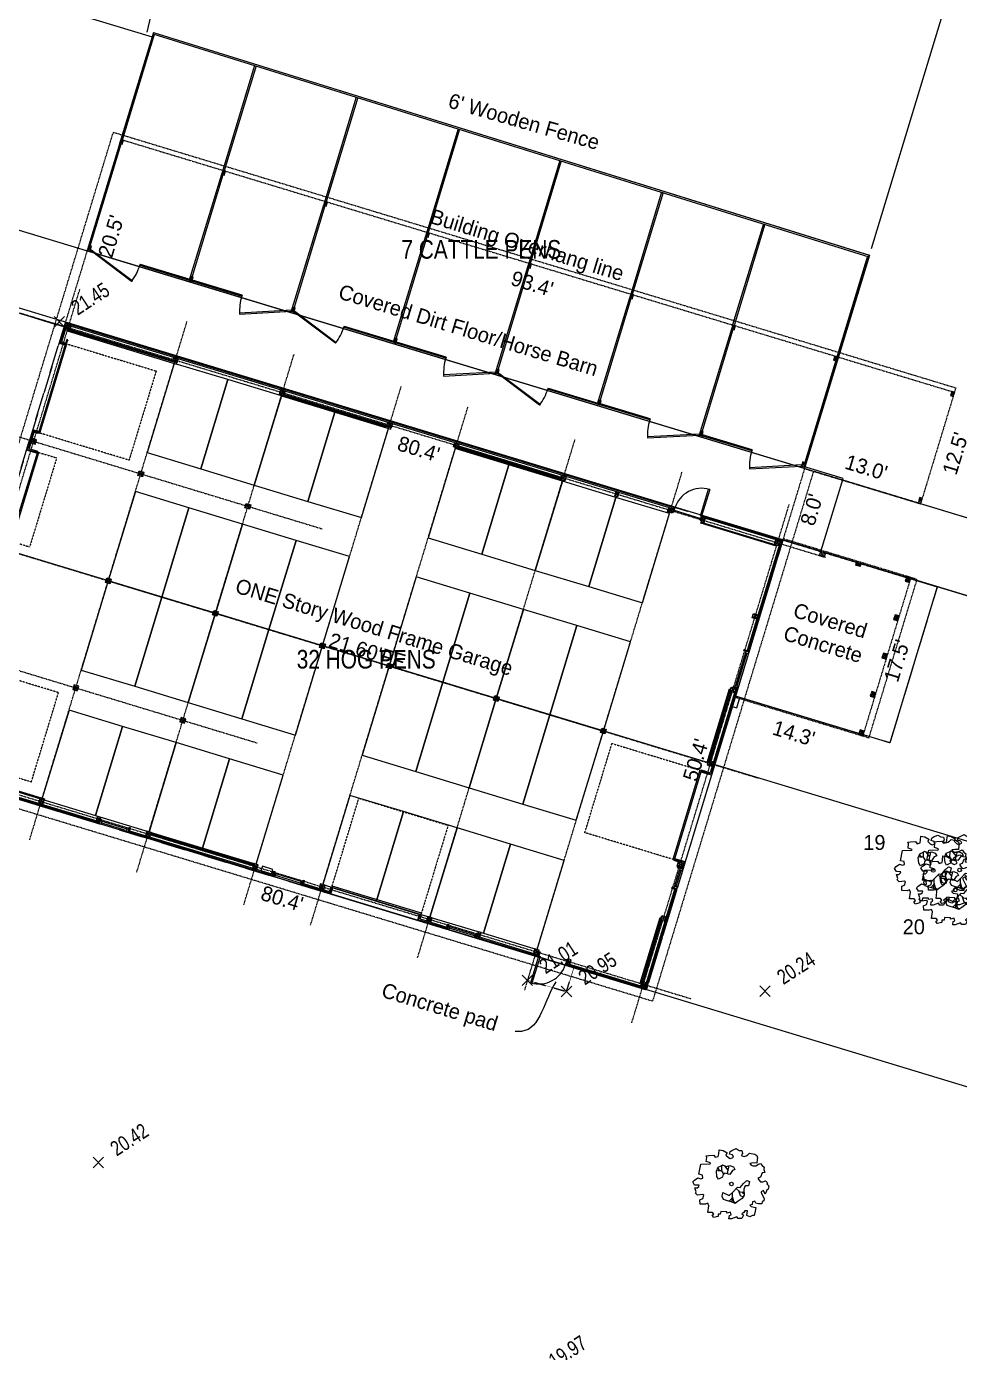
# Model space of a CAD drawing. Header units: inches. Extents: x -625442 to 34963, y -27993 to 66986.
# Drawn here: x -454887 to -453687, y 29336 to 31043 of the extents above; entities that cross this region are included whole.
import ezdxf
from ezdxf.enums import TextEntityAlignment as Align

# ---------------------------------------------------------------- set-up
doc = ezdxf.new("R2010")
doc.units = ezdxf.units.IN
doc.header["$LTSCALE"] = 0.5
doc.header["$MEASUREMENT"] = 0
for name, pattern in [('DASHDOT2', [0.5, 0.25, -0.125, 0, -0.125]), ('DASHED2', [0.375, 0.25, -0.125]), ('HIDDEN2', [0.1875, 0.125, -0.0625])]:
    doc.linetypes.add(name, pattern=pattern)
for name, color, linetype in [('A-ANNO-TEXT', 30, 'Continuous'), ('BUILDING', 253, 'DASHED2'), ('BUILDING OH', 80, 'HIDDEN2'), ('EDGE OF CONCRETE', 253, 'DASHED2'), ('FENCE', 7, 'FEN_LINE'), ('P-ABOVE', 201, 'HIDDEN2'), ('P-BELOW-LIGHT', 143, 'Continuous'), ('P-BELOW-MED', 145, 'Continuous'), ('P-DOOR', 51, 'Continuous'), ('P-RAILING', 60, 'Continuous'), ('P-WALL', 90, 'Continuous'), ('P-WINDOW', 213, 'Continuous'), ('SPOT ELEVATION TEXT', 252, 'Continuous'), ('ST-FRAMING', 14, 'DASHDOT2'), ('TEXT', 7, 'Continuous'), ('Trees-Anno', 43, 'Continuous'), ('TreesMARK', 46, 'Continuous')]:
    doc.layers.add(name, color=color, linetype=linetype)
doc.styles.add('1-8T', font='Arial.ttf', dxfattribs={"width": 0.8, "height": 24})
doc.styles.add('BLDG', font='IC-Romans.shx', dxfattribs={"width": 0.8})
doc.styles.get("Standard").update_dxf_attribs({"font": 'Arial.ttf'})
doc.styles.add('TXT', font='IC-Romans.shx')
doc.linetypes.add('FEN_LINE', pattern='A,0.5,-0.2,[" X ",Standard,S=0.1,R=0,X=-0.1,Y=-0.05],-0.25', length=0.95)
doc.dimstyles.new('20 SCALE', dxfattribs={"dimtxt": 1.6, "dimasz": 2, "dimexe": 0.18, "dimexo": 0.0625, "dimgap": 0.04, "dimtad": 0, "dimdec": 1, "dimzin": 0, "dimdsep": 46, "dimtxsty": 'BLDG', "dimcen": 0.09, "dimaunit": 1, "dimadec": 4, "dimazin": 0, "dimtfac": 1, "dimtdec": 1, "dimtofl": 0, "dimtmove": 2, "dimatfit": 3, "dimfxl": 1, "dimtolj": 1, "dimtzin": 0, "dimarcsym": 0})

# ---------------------------------------------------------------- blocks, each defined once
blk = doc.blocks.new('SPT10')
at = {"color": 0, "linetype": 'Continuous'}
for p, q in [((-0.354, -0.354), (0.354, 0.354)), ((0.354, -0.354), (-0.354, 0.354))]:
    blk.add_line(p, q, dxfattribs=at)
blk = doc.blocks.new('TREE11')
at = {"linetype": 'Continuous'}
for p, q in [((-0.134, 0.178), (-0.184, 0.176)), ((-0.156, 0.177), (-0.179, 0.211)), ((-0.132, 0.24), (-0.134, 0.178)), ((-0.134, 0.178), (-0.103, 0.129)), ((-0.094, 0.242), (-0.047, 0.184)), ((-0.034, 0.247), (-0.058, 0.14)), ((0.008, -0.119), (0.006, -0.244)), ((0.008, -0.167), (0.027, -0.23)), ((0.065, -0.059), (0.113, -0.104)), ((0.096, -0.089), (0.115, -0.156)), ((0.113, -0.104), (0.17, -0.108)), ((0.115, -0.156), (0.157, -0.173)), ((0.141, -0.107), (0.163, -0.133)), ((0.006, -0.194), (-0.03, -0.231)), ((0.027, -0.23), (0.058, -0.256))]:
    blk.add_line(p, q, dxfattribs=at)
for points in [[(-0.04, 0.357), (-0.015, 0.344), (0.008, 0.351), (0.028, 0.361), (0.015, 0.389), (-0.027, 0.402), (-0.019, 0.434), (0.006, 0.451), (0.063, 0.474), (0.102, 0.449), (0.138, 0.447), (0.147, 0.41), (0.136, 0.393), (0.141, 0.378), (0.17, 0.37), (0.196, 0.378), (0.22, 0.391), (0.243, 0.415), (0.313, 0.402), (0.339, 0.381), (0.35, 0.351), (0.344, 0.329), (0.34, 0.28), (0.289, 0.282), (0.248, 0.275), (0.265, 0.252), (0.293, 0.244), (0.328, 0.244), (0.361, 0.265), (0.39, 0.275), (0.412, 0.246), (0.437, 0.224), (0.433, 0.195), (0.446, 0.154), (0.413, 0.148), (0.388, 0.092), (0.354, 0.079), (0.368, 0.058), (0.388, 0.027), (0.422, 0.031), (0.457, 0.043), (0.483, 0.016), (0.474, 0.001), (0.503, -0.026), (0.494, -0.071), (0.476, -0.084), (0.45, -0.136), (0.429, -0.087), (0.398, -0.104), (0.399, -0.119), (0.44, -0.196), (0.432, -0.226), (0.411, -0.238), (0.409, -0.268), (0.363, -0.268), (0.329, -0.255), (0.315, -0.23), (0.28, -0.238), (0.276, -0.273), (0.246, -0.282), (0.266, -0.303), (0.327, -0.315), (0.32, -0.365), (0.306, -0.423), (0.28, -0.423), (0.248, -0.44), (0.207, -0.421), (0.216, -0.36), (0.179, -0.362), (0.166, -0.381), (0.14, -0.4), (0.162, -0.419), (0.138, -0.464), (0.091, -0.464), (0.072, -0.441), (0.001, -0.467), (-0.033, -0.467), (-0.028, -0.422), (-0.003, -0.413), (-0.014, -0.379), (-0.063, -0.389), (-0.062, -0.374), (-0.141, -0.37), (-0.149, -0.404), (-0.177, -0.406), (-0.18, -0.435), (-0.24, -0.45), (-0.26, -0.42), (-0.236, -0.405), (-0.254, -0.38), (-0.315, -0.38), (-0.303, -0.291), (-0.316, -0.259), (-0.349, -0.272), (-0.418, -0.27), (-0.422, -0.212), (-0.383, -0.196), (-0.372, -0.151), (-0.384, -0.142), (-0.455, -0.151), (-0.484, -0.125), (-0.473, -0.106), (-0.49, -0.053), (-0.458, -0.053), (-0.439, -0.033), (-0.432, -0.017), (-0.493, -0.016), (-0.518, 0.028), (-0.497, 0.053), (-0.45, 0.082), (-0.409, 0.069), (-0.382, 0.08), (-0.388, 0.119), (-0.437, 0.131), (-0.412, 0.266), (-0.287, 0.27), (-0.282, 0.283), (-0.337, 0.3), (-0.331, 0.357), (-0.341, 0.379), (-0.305, 0.383), (-0.238, 0.387), (-0.216, 0.358), (-0.176, 0.368), (-0.17, 0.404), (-0.164, 0.459), (-0.113, 0.45), (-0.059, 0.418), (-0.073, 0.387)], [(-0.118, 0.258), (-0.067, 0.236), (-0.022, 0.249), (0.027, 0.23), (0.047, 0.196), (0.015, 0.181), (-0.022, 0.128), (-0.087, 0.145), (-0.114, 0.117), (-0.121, 0.09), (-0.174, 0.064), (-0.194, 0.1), (-0.201, 0.17), (-0.18, 0.224), (-0.136, 0.243)], [(0.014, -0.114), (0.079, -0.044), (0.118, -0.048), (0.163, 0.008), (0.206, 0.048), (0.241, 0.034), (0.227, -0.023), (0.185, -0.025), (0.166, -0.07), (0.171, -0.149), (0.145, -0.196), (0.088, -0.232), (0.048, -0.263), (-0.004, -0.237), (-0.053, -0.224), (-0.108, -0.207), (-0.126, -0.167), (-0.115, -0.115), (-0.029, -0.154)]]:
    blk.add_lwpolyline(points, close=True, dxfattribs=at)
blk.add_circle((0, 0), 0.0248, dxfattribs=at)

msp = doc.modelspace()

# ---------------------------------------------------------------- linework, layer by layer
at = {"layer": 'BUILDING'}
for points in [[(-454837.39625, 30662.36585), (-455013.0978, 30083.52463)], [(-454837.39625, 30662.36585), (-453914.18984, 30382.13564)], [(-453914.18984, 30382.13564), (-454089.8914, 29803.29441)], [(-453971.40157, 30193.65405), (-454043.49715, 29956.13828)], [(-455013.0978, 30083.52463), (-454089.8914, 29803.29441)], [(-454533.31371, 29937.89089), (-454345.95488, 29881.01996)], [(-454049.88714, 29935.08672), (-454089.8914, 29803.29441)], [(-454309.5931, 29869.9827), (-454089.8914, 29803.29441)]]:
    msp.add_lwpolyline(points, dxfattribs=at)
at = {"layer": 'BUILDING OH'}
for points in [[(-454765.94451, 30897.76052), (-454837.39625, 30662.36585)], [(-454765.94451, 30897.76052), (-453693.46344, 30572.21945)], [(-453693.46344, 30572.21945), (-453737.03157, 30428.68612)], [(-453886.30624, 30473.99697), (-453914.18984, 30382.13564)], [(-453886.30624, 30473.99697), (-453737.03157, 30428.68612)], [(-453914.18984, 30382.13564), (-453749.98771, 30332.2937)], [(-453749.98771, 30332.2937), (-453810.98309, 30131.34703)], [(-453975.18523, 30181.18897), (-453810.98309, 30131.34703)]]:
    msp.add_lwpolyline(points, dxfattribs=at)
at = {"layer": 'DEFPOINTS'}
for p, q in [((-448337.03464, 28789.57021), (-463290.05203, 33328.41142)), ((-448364.91824, 28697.70888), (-463317.93563, 33236.55009)), ((-448450.78833, 28407.69444), (-463403.80572, 32946.53565)), ((-448536.65843, 28117.67999), (-463489.67582, 32656.5212))]:
    msp.add_line(p, q, dxfattribs=at)
at = {"layer": 'EDGE OF CONCRETE'}
for points in [[(-455123.91722, 30121.99556), (-455011.75461, 30087.94971), (-454839.22803, 30656.33112), (-454951.94648, 30690.5457), (-455123.91722, 30121.99556)], [(-453715.53971, 30321.83735), (-453749.98771, 30332.2937)], [(-453715.53971, 30321.83735), (-453776.53509, 30120.89068)], [(-453776.53509, 30120.89068), (-453810.98309, 30131.34703)], [(-454233.01218, 29846.73732), (-454242.98033, 29815.24461), (-454192.61137, 29800.83069), (-454183.17866, 29831.61084)]]:
    msp.add_lwpolyline(points, dxfattribs=at)
at = {"layer": 'FENCE'}
for points in [[(-453800.33179, 30757.23609), (-453425.06496, 31993.53654), (-454531.99404, 32329.53396)], [(-454724.11911, 31035.55252), (-454765.94451, 30897.76052)], [(-453886.30624, 30473.99697), (-453802.941, 30748.64018)]]:
    msp.add_lwpolyline(points, dxfattribs=at)
at = {"layer": 'P-ABOVE'}
for p, q in [((-455021.2456, 30037.74619), (-454818.72267, 30704.9493)), ((-454895.35297, 30674.21025), (-453859.42811, 30359.76546)), ((-454883.4536, 29995.92079), (-454680.93067, 30663.12389)), ((-454745.6616, 29954.09538), (-454543.13867, 30621.29848)), ((-454607.8696, 29912.26998), (-454405.34667, 30579.47308)), ((-454521.94098, 29886.18719), (-454319.41804, 30553.39029)), ((-454939.78666, 30527.82539), (-454506.90681, 30396.42898)), ((-454384.14898, 29844.36178), (-454181.62604, 30511.56489)), ((-454246.35698, 29802.53638), (-454043.83404, 30469.73948)), ((-454108.56498, 29760.71097), (-453906.04204, 30427.91408)), ((-454981.60625, 30390.05253), (-453945.68139, 30075.60774)), ((-455023.42585, 30252.27967), (-454590.54601, 30120.88325)), ((-455067.85953, 30105.89481), (-454031.93467, 29791.45001))]:
    msp.add_line(p, q, dxfattribs=at)
msp.add_lwpolyline([(-454775.68446, 30906.98731), (-453691.72072, 30577.96078), (-453737.03157, 30428.68612), (-453874.82357, 30470.51152), (-454081.89418, 29788.3263), (-455028.06592, 30075.52741)], close=True, dxfattribs=at)
msp.add_lwpolyline([(-453975.62091, 30179.75364), (-453803.38091, 30127.47188), (-453741.51416, 30331.28922), (-453913.75416, 30383.57097)], dxfattribs=at)
at = {"layer": 'P-BELOW-LIGHT'}
for p, q in [((-454909.5845, 31085.5784), (-454725.86183, 31029.81119)), ((-454724.11911, 31035.55252), (-453802.941, 30748.64018)), ((-454767.54201, 30892.49763), (-454762.5954, 30896.74393)), ((-454765.94451, 30897.76052), (-454764.1929, 30891.48104)), ((-454636.31154, 30852.66391), (-454631.36493, 30856.91021)), ((-454634.71404, 30857.9268), (-454632.96242, 30851.64732)), ((-454505.08106, 30812.83019), (-454500.13445, 30817.07649)), ((-454503.48356, 30818.09308), (-454501.73195, 30811.8136)), ((-454373.85058, 30772.99648), (-454368.90397, 30777.24277)), ((-454372.25308, 30778.25936), (-454370.50147, 30771.97989)), ((-454808.93174, 30756.14097), (-454803.98513, 30760.38726)), ((-454807.33424, 30761.40385), (-454805.58262, 30755.12438)), ((-453886.30624, 30473.99697), (-454809.51264, 30754.22719)), ((-454242.6201, 30733.16276), (-454237.67349, 30737.40905)), ((-454241.02261, 30738.42564), (-454239.27099, 30732.14617)), ((-454677.70126, 30716.30725), (-454672.75465, 30720.55355)), ((-454676.10376, 30721.57014), (-454674.35215, 30715.29066)), ((-454111.38963, 30693.32904), (-454106.44302, 30697.57534)), ((-454109.79213, 30698.59193), (-454108.04052, 30692.31245)), ((-454546.47078, 30676.47353), (-454541.52417, 30680.71983)), ((-454544.87328, 30681.73642), (-454543.12167, 30675.45694)), ((-453980.15915, 30653.49532), (-453975.21254, 30657.74162)), ((-453978.56165, 30658.75821), (-453976.81004, 30652.47873)), ((-454415.24031, 30636.63981), (-454410.2937, 30640.88611)), ((-454413.64281, 30641.9027), (-454411.89119, 30635.62322)), ((-453848.92867, 30613.6616), (-453843.98206, 30617.9079)), ((-453847.33118, 30618.92449), (-453845.57956, 30612.64501)), ((-454284.00983, 30596.80609), (-454279.06322, 30601.05239)), ((-454282.41233, 30602.06898), (-454280.66072, 30595.7895)), ((-453698.41005, 30567.97315), (-453693.46344, 30572.21945)), ((-453696.81255, 30573.23604), (-453695.06094, 30566.95656)), ((-454152.77935, 30556.97237), (-454147.83274, 30561.21867)), ((-454151.18185, 30562.23526), (-454149.43024, 30555.95578)), ((-454021.54887, 30517.13865), (-454016.60227, 30521.38495)), ((-454019.95138, 30522.40154), (-454018.19976, 30516.12206)), ((-453890.3184, 30477.30493), (-453885.37179, 30481.55123)), ((-453888.7209, 30482.56782), (-453886.96929, 30476.28834)), ((-453739.79977, 30431.61648), (-453734.85317, 30435.86278)), ((-453738.20228, 30436.87937), (-453736.45066, 30430.59989)), ((-454054.00486, 30420.3949), (-454019.55686, 30409.93855)), ((-453749.98771, 30332.2937), (-453756.26719, 30330.54208)), ((-453755.2506, 30333.8912), (-453751.0043, 30328.94459)), ((-453749.55203, 30333.72903), (-453755.2506, 30333.8912)), ((-453754.81492, 30335.32653), (-453749.98771, 30332.2937)), ((-453751.0043, 30328.94459), (-453756.70287, 30329.10675)), ((-453756.26719, 30330.54208), (-453751.43998, 30327.50925)), ((-453764.98241, 30282.89431), (-453771.26189, 30281.1427)), ((-453771.26189, 30281.1427), (-453766.43468, 30278.10986)), ((-453770.2453, 30284.49181), (-453765.999, 30279.5452)), ((-453764.54673, 30284.32964), (-453770.2453, 30284.49181)), ((-453769.80961, 30285.92714), (-453764.98241, 30282.89431)), ((-453765.999, 30279.5452), (-453771.69757, 30279.70736)), ((-453780.99369, 30230.14581), (-453786.69226, 30230.30797)), ((-453779.9771, 30233.49492), (-453786.25658, 30231.74331)), ((-453786.25658, 30231.74331), (-453781.42938, 30228.71047)), ((-453785.23999, 30235.09242), (-453780.99369, 30230.14581)), ((-453779.54142, 30234.93025), (-453785.23999, 30235.09242)), ((-453784.80431, 30236.52775), (-453779.9771, 30233.49492)), ((-453795.98839, 30180.74642), (-453801.68696, 30180.90858)), ((-453794.9718, 30184.09553), (-453801.25128, 30182.34392)), ((-453801.25128, 30182.34392), (-453796.42407, 30179.31109)), ((-453800.23469, 30185.69303), (-453795.98839, 30180.74642)), ((-453794.53612, 30185.53086), (-453800.23469, 30185.69303)), ((-453799.79901, 30187.12836), (-453794.9718, 30184.09553)), ((-453810.98309, 30131.34703), (-453816.68166, 30131.50919)), ((-453809.9665, 30134.69614), (-453816.24598, 30132.94453)), ((-453816.24598, 30132.94453), (-453811.41877, 30129.9117)), ((-453815.22939, 30136.29364), (-453810.98309, 30131.34703)), ((-453809.53082, 30136.13147), (-453815.22939, 30136.29364)), ((-453814.79371, 30137.72897), (-453809.9665, 30134.69614))]:
    msp.add_line(p, q, dxfattribs=at)
for points in [[(-452484.94438, 30106.93825), (-452515.6889, 30208.26009), (-452763.31137, 30133.12294), (-454809.51264, 30754.22719)], [(-454839.22803, 30656.33112), (-454951.94648, 30690.5457), (-455124.47307, 30122.16428), (-455011.75461, 30087.94971)], [(-453914.18984, 30382.13564), (-453715.53971, 30321.83735), (-453776.53509, 30120.89068), (-453975.18523, 30181.18897)], [(-452898.28963, 29983.08266), (-452928.59861, 30082.96912), (-453749.98771, 30332.2937)]]:
    msp.add_lwpolyline(points, dxfattribs=at)
for points in [[(-454697.2459, 30609.37406), (-454732.1004, 30494.54739), (-454663.2044, 30473.63469), (-454628.3499, 30588.46136)], [(-454628.3499, 30588.46136), (-454663.2044, 30473.63469), (-454594.3084, 30452.72199), (-454559.4539, 30567.54866)], [(-454559.4539, 30567.54866), (-454594.3084, 30452.72199), (-454525.4124, 30431.80929), (-454490.5579, 30546.63595)], [(-454490.5579, 30546.63595), (-454525.4124, 30431.80929), (-454456.5164, 30410.89658), (-454421.6619, 30525.72325)], [(-454335.73328, 30499.64046), (-454370.58778, 30384.8138), (-454301.69178, 30363.90109), (-454266.83728, 30478.72776)], [(-454266.83728, 30478.72776), (-454301.69178, 30363.90109), (-454232.79578, 30342.98839), (-454197.94128, 30457.81506)], [(-454197.94128, 30457.81506), (-454232.79578, 30342.98839), (-454163.89978, 30322.07569), (-454129.04527, 30436.90236)], [(-454747.33763, 30444.34901), (-454782.19214, 30329.52234), (-454713.29614, 30308.60964), (-454678.44163, 30423.4363)], [(-454129.04527, 30436.90236), (-454163.89978, 30322.07569), (-454095.00378, 30301.16299), (-454060.14927, 30415.98965)], [(-454678.44163, 30423.4363), (-454713.29614, 30308.60964), (-454644.40013, 30287.69693), (-454609.54563, 30402.5236)], [(-454609.54563, 30402.5236), (-454644.40013, 30287.69693), (-454575.50413, 30266.78423), (-454540.64963, 30381.6109)], [(-454540.64963, 30381.6109), (-454575.50413, 30266.78423), (-454506.60813, 30245.87153), (-454471.75363, 30360.69819)], [(-454385.82501, 30334.61541), (-454420.67951, 30219.78874), (-454351.78351, 30198.87604), (-454316.92901, 30313.7027)], [(-454782.19214, 30329.52234), (-454817.04664, 30214.69567), (-454748.15064, 30193.78297), (-454713.29614, 30308.60964)], [(-454713.29614, 30308.60964), (-454748.15064, 30193.78297), (-454679.25464, 30172.87027), (-454644.40013, 30287.69693)], [(-454316.92901, 30313.7027), (-454351.78351, 30198.87604), (-454282.88751, 30177.96333), (-454248.03301, 30292.79)], [(-454644.40013, 30287.69693), (-454679.25464, 30172.87027), (-454610.35864, 30151.95756), (-454575.50413, 30266.78423)], [(-454248.03301, 30292.79), (-454282.88751, 30177.96333), (-454213.99151, 30157.05063), (-454179.13701, 30271.8773)], [(-454575.50413, 30266.78423), (-454610.35864, 30151.95756), (-454541.46264, 30131.04486), (-454506.60813, 30245.87153)], [(-454179.13701, 30271.8773), (-454213.99151, 30157.05063), (-454145.09551, 30136.13793), (-454110.24101, 30250.9646)], [(-454420.67951, 30219.78874), (-454455.53402, 30104.96207), (-454386.63802, 30084.04937), (-454351.78351, 30198.87604)], [(-454351.78351, 30198.87604), (-454386.63802, 30084.04937), (-454317.74201, 30063.13667), (-454282.88751, 30177.96333)], [(-454282.88751, 30177.96333), (-454317.74201, 30063.13667), (-454248.84601, 30042.22396), (-454213.99151, 30157.05063)], [(-454832.71955, 30163.06195), (-454867.57405, 30048.23528), (-454798.67805, 30027.32258), (-454763.82355, 30142.14925)], [(-454213.99151, 30157.05063), (-454248.84601, 30042.22396), (-454179.95001, 30021.31126), (-454145.09551, 30136.13793)], [(-454763.82355, 30142.14925), (-454798.67805, 30027.32258), (-454729.78205, 30006.40988), (-454694.92755, 30121.23654)], [(-454694.92755, 30121.23654), (-454729.78205, 30006.40988), (-454660.88605, 29985.49717), (-454626.03155, 30100.32384)], [(-454626.03155, 30100.32384), (-454660.88605, 29985.49717), (-454591.99005, 29964.58447), (-454557.13555, 30079.41114)], [(-454471.20692, 30053.32835), (-454506.06143, 29938.50168), (-454437.16543, 29917.58898), (-454402.31092, 30032.41565)], [(-454402.31092, 30032.41565), (-454437.16543, 29917.58898), (-454368.26943, 29896.67628), (-454333.41492, 30011.50295)], [(-454333.41492, 30011.50295), (-454368.26943, 29896.67628), (-454299.37343, 29875.76358), (-454264.51892, 29990.59024)], [(-454264.51892, 29990.59024), (-454299.37343, 29875.76358), (-454230.47743, 29854.85087), (-454195.62292, 29969.67754)]]:
    msp.add_lwpolyline(points, close=True, dxfattribs=at)
at = {"layer": 'P-BELOW-MED'}
for p, q in [((-454836.72981, 30661.11851), (-454054.66452, 30423.73029)), ((-454835.73016, 30659.2475), (-454055.1002, 30422.29496)), ((-454834.29352, 30639.88028), (-454837.32635, 30635.05307)), ((-454835.72885, 30640.31596), (-454835.89101, 30634.61739)), ((-454837.87385, 30633.24933), (-454837.14772, 30635.64155)), ((-454871.77857, 30521.55169), (-454872.50471, 30519.15947)), ((-454873.8795, 30493.97297), (-454873.15337, 30496.36519)), ((-454125.14447, 30443.5562), (-454130.33199, 30438.86051)), ((-454128.58927, 30444.60184), (-454126.88719, 30437.81487)), ((-454053.20611, 30423.02634), (-454056.33463, 30418.22818)), ((-454055.1002, 30422.29496), (-454054.37407, 30424.68718)), ((-454054.73713, 30423.49107), (-454054.80361, 30417.76345)), ((-454017.22709, 30412.10526), (-454020.35561, 30407.3071)), ((-454014.14536, 30409.86352), (-454019.33288, 30405.16782)), ((-454018.75811, 30412.56999), (-454018.82459, 30406.84237)), ((-454017.59016, 30410.90915), (-454016.86402, 30413.30137)), ((-453917.3082, 30380.46955), (-454017.59016, 30410.90915)), ((-454017.59016, 30410.90915), (-454015.88808, 30404.12218)), ((-453915.43719, 30381.4692), (-454017.15448, 30412.34449)), ((-453962.44915, 30236.91897), (-453975.22913, 30194.81586)), ((-453958.62159, 30235.75716), (-453971.40157, 30193.65405)), ((-453958.56189, 30239.39672), (-453964.26046, 30239.55889)), ((-453958.99757, 30237.96139), (-453963.82478, 30240.99422)), ((-453972.93937, 30192.03072), (-453978.63794, 30192.19289)), ((-453973.37505, 30190.59539), (-453978.20226, 30193.62822)), ((-455011.85046, 30084.19106), (-454793.10565, 30017.79323)), ((-455009.97944, 30085.19072), (-454792.66997, 30019.22856)), ((-454019.50342, 30083.38494), (-454018.77729, 30085.77716)), ((-454018.77729, 30085.77716), (-454019.50342, 30083.38494)), ((-454018.77729, 30085.77716), (-454019.50342, 30083.38494)), ((-454797.5501, 30020.70988), (-454792.36257, 30025.40558)), ((-454794.1053, 30019.66424), (-454795.80737, 30026.45121)), ((-454794.54098, 30018.22891), (-454791.50815, 30023.05612)), ((-454793.10565, 30017.79323), (-454792.94348, 30023.4918)), ((-454790.32051, 30020.08299), (-454757.78629, 30010.20754)), ((-454756.74387, 30006.75597), (-454753.71104, 30011.58318)), ((-454755.30854, 30006.32029), (-454755.14637, 30012.01886)), ((-454754.87286, 30007.75562), (-454570.38469, 29951.75605)), ((-454756.74387, 30006.75597), (-454569.38503, 29949.88504)), ((-454569.38503, 29949.88504), (-454569.22287, 29955.58361)), ((-454053.40814, 29971.6873), (-454054.13428, 29969.29508)), ((-454047.3247, 29957.30009), (-454053.7147, 29936.24854)), ((-454043.49715, 29956.13828), (-454049.88714, 29935.08672)), ((-454043.43745, 29959.77784), (-454049.13602, 29959.94001)), ((-454043.87313, 29958.34251), (-454048.70034, 29961.37534)), ((-454570.82037, 29950.32072), (-454567.78754, 29955.14793)), ((-454567.76171, 29948.34724), (-454535.22749, 29938.4718)), ((-454534.06567, 29942.29936), (-454566.59989, 29952.1748)), ((-454533.02326, 29938.84778), (-454529.99043, 29943.67499)), ((-454533.02326, 29938.84778), (-454496.38876, 29927.72774)), ((-454531.58792, 29938.4121), (-454531.42576, 29944.11067)), ((-454531.15224, 29939.84743), (-454497.38842, 29929.59876)), ((-454493.3987, 29934.13551), (-454495.79092, 29934.86164)), ((-454051.42494, 29933.4634), (-454057.12351, 29933.62556)), ((-454051.86062, 29932.02806), (-454056.68783, 29935.06089)), ((-454379.30883, 29899.50465), (-454381.70106, 29900.23079)), ((-454345.66442, 29881.97685), (-454345.50226, 29887.67542)), ((-454347.09975, 29882.41253), (-454344.06692, 29887.23974)), ((-454344.0411, 29880.43905), (-454311.50688, 29870.56361)), ((-454310.34506, 29874.39117), (-454342.87928, 29884.26661)), ((-454309.30264, 29870.93959), (-454306.26981, 29875.7668)), ((-454307.86731, 29870.50391), (-454307.70515, 29876.20248)), ((-454307.43163, 29871.93924), (-454302.2441, 29876.63494)), ((-454303.98683, 29870.89361), (-454305.6889, 29877.68058)), ((-454229.34948, 29848.23818), (-454230.07562, 29845.84595)), ((-454229.71255, 29847.04207), (-454226.58403, 29851.84023)), ((-454228.18153, 29846.57734), (-454228.11505, 29852.30495)), ((-454193.73353, 29836.12099), (-454190.60501, 29840.91915)), ((-454191.83944, 29836.85237), (-454192.56558, 29834.46015)), ((-454192.20251, 29835.65626), (-454192.13603, 29841.38388)), ((-454191.83944, 29836.85237), (-454186.65192, 29841.54807)), ((-454188.39464, 29835.80674), (-454190.09672, 29842.59371))]:
    msp.add_line(p, q, dxfattribs=at)
for points in [[(-454836.43936, 30662.0754), (-454844.28162, 30636.2394), (-454837.5834, 30634.20622)], [(-454835.73016, 30659.2475), (-454842.41061, 30637.23905), (-454837.14772, 30635.64155)], [(-454872.06903, 30520.5948), (-454878.76725, 30522.62798), (-454886.0286, 30498.70576), (-454873.58905, 30494.92986)], [(-454872.50471, 30519.15947), (-454877.7676, 30520.75697), (-454884.15759, 30499.70541), (-454873.15337, 30496.36519)], [(-453922.13541, 30383.50238), (-453915.43719, 30381.4692), (-453958.99757, 30237.96139)], [(-453922.57109, 30382.06705), (-453917.3082, 30380.46955), (-453959.99722, 30239.8324)], [(-453972.93937, 30192.03072), (-454006.77341, 30080.56592), (-454019.21297, 30084.34183)], [(-453974.81039, 30191.03107), (-454007.77307, 30082.43694), (-454018.77729, 30085.77716)], [(-454045.30846, 29958.77819), (-454043.13006, 29965.95486), (-454054.13428, 29969.29508)], [(-454043.87313, 29958.34251), (-454041.25904, 29966.95451), (-454053.6986, 29970.73041)], [(-454497.38842, 29929.59876), (-454495.79092, 29934.86164)], [(-454496.38876, 29927.72774), (-454494.35559, 29934.42596)], [(-454192.27512, 29835.41704), (-454090.55783, 29804.54176), (-454051.42494, 29933.4634)], [(-454191.83944, 29836.85237), (-454091.55748, 29806.41277), (-454052.86027, 29933.89908)], [(-454382.77735, 29893.24211), (-454380.74417, 29899.94034)], [(-454382.77735, 29893.24211), (-454345.66442, 29881.97685)], [(-454380.90633, 29894.24177), (-454379.30883, 29899.50465)], [(-454380.90633, 29894.24177), (-454346.66407, 29883.84786)], [(-454309.30264, 29870.93959), (-454229.78517, 29846.80284)], [(-454307.43163, 29871.93924), (-454227.81846, 29847.77345)]]:
    msp.add_lwpolyline(points, dxfattribs=at)
for points in [[(-454837.32635, 30635.05307), (-454835.89101, 30634.61739), (-454834.29352, 30639.88028), (-454835.72885, 30640.31596)], [(-454835.0379, 30651.19947), (-454694.37523, 30608.5027), (-454693.93955, 30609.93803), (-454834.60222, 30652.6348)], [(-454831.73155, 30651.76344), (-454699.68089, 30611.68076), (-454699.2452, 30613.11609), (-454831.29587, 30653.19877)], [(-454559.4539, 30567.54866), (-454418.79123, 30524.85189), (-454418.35555, 30526.28722), (-454559.01822, 30568.98399)], [(-454556.14755, 30568.11263), (-454424.09688, 30528.02995), (-454423.6612, 30529.46528), (-454555.71187, 30569.54796)], [(-454331.55557, 30503.0751), (-454199.5049, 30462.99242), (-454199.94058, 30461.55709), (-454331.99125, 30501.63977)], [(-454331.99125, 30501.63977), (-454199.94058, 30461.55709), (-454200.37626, 30460.12175), (-454332.42693, 30500.20443)], [(-454056.33463, 30418.22818), (-454054.80361, 30417.76345), (-454053.20611, 30423.02634), (-454054.73713, 30423.49107)], [(-454018.82459, 30406.84237), (-454020.35561, 30407.3071), (-454018.75811, 30412.56999), (-454017.22709, 30412.10526)], [(-453922.35727, 30374.16425), (-454019.76856, 30403.73249), (-454019.33288, 30405.16782), (-453921.92159, 30375.59958)], [(-453964.26046, 30239.55889), (-453963.82478, 30240.99422), (-453958.56189, 30239.39672), (-453958.99757, 30237.96139)], [(-454011.60951, 30095.61957), (-453982.85842, 30190.33881), (-453981.42308, 30189.90313), (-454010.17418, 30095.18389)], [(-454009.30281, 30098.05455), (-453982.29445, 30187.03246), (-453980.85911, 30186.59678), (-454007.86748, 30097.61887)], [(-453978.63794, 30192.19289), (-453978.20226, 30193.62822), (-453972.93937, 30192.03072), (-453973.37505, 30190.59539)], [(-455004.93037, 30091.49602), (-454864.2677, 30048.79925), (-454864.70339, 30047.36392), (-455005.36605, 30090.06069)], [(-454791.50815, 30023.05612), (-454792.94348, 30023.4918), (-454794.54098, 30018.22891), (-454793.10565, 30017.79323)], [(-454753.71104, 30011.58318), (-454755.14637, 30012.01886), (-454756.74387, 30006.75597), (-454755.30854, 30006.32029)], [(-454727.34707, 30004.10318), (-454595.2964, 29964.0205), (-454595.73208, 29962.58517), (-454727.78275, 30002.66785)], [(-454726.91138, 30005.53851), (-454594.86072, 29965.45583), (-454595.2964, 29964.0205), (-454727.34707, 30004.10318)], [(-454569.22287, 29955.58361), (-454567.78754, 29955.14793), (-454569.38503, 29949.88504), (-454570.82037, 29950.32072)], [(-454049.13602, 29959.94001), (-454048.70034, 29961.37534), (-454043.43745, 29959.77784), (-454043.87313, 29958.34251)], [(-454531.42576, 29944.11067), (-454529.99043, 29943.67499), (-454531.58792, 29938.4121), (-454533.02326, 29938.84778)], [(-454057.12351, 29933.62556), (-454056.68783, 29935.06089), (-454051.42494, 29933.4634), (-454051.86062, 29932.02806)], [(-454345.50226, 29887.67542), (-454344.06692, 29887.23974), (-454345.66442, 29881.97685), (-454347.09975, 29882.41253)], [(-454097.86279, 29811.46184), (-454072.1605, 29896.13694), (-454070.72516, 29895.70126), (-454096.42745, 29811.02616)], [(-454095.55609, 29813.89683), (-454071.59653, 29892.83059), (-454070.16119, 29892.39491), (-454094.12076, 29813.46115)], [(-454307.70515, 29876.20248), (-454306.26981, 29875.7668), (-454307.86731, 29870.50391), (-454309.30264, 29870.93959)], [(-454228.11505, 29852.30495), (-454226.58403, 29851.84023), (-454228.18153, 29846.57734), (-454229.71255, 29847.04207)], [(-454190.60501, 29840.91915), (-454192.13603, 29841.38388), (-454193.73353, 29836.12099), (-454192.20251, 29835.65626)]]:
    msp.add_lwpolyline(points, close=True, dxfattribs=at)
at = {"layer": 'P-DOOR'}
for points in [[(-454835.41257, 30634.47216), (-454837.32635, 30635.05307), (-454872.18085, 30520.2264), (-454870.26707, 30519.64549)], [(-454871.56344, 30494.71736), (-454873.47722, 30495.29826), (-454908.33173, 30380.4716), (-454906.41795, 30379.89069)], [(-454018.75811, 30412.56999), (-454020.28913, 30413.03472), (-454009.83278, 30447.48272), (-454008.30176, 30447.01799)], [(-454055.7242, 29970.94291), (-454053.81042, 29970.362), (-454018.95592, 30085.18867), (-454020.8697, 30085.76958)], [(-454494.14309, 29936.45157), (-454494.72399, 29934.53779), (-454379.89733, 29899.68329), (-454379.31642, 29901.59706)], [(-454228.18153, 29846.57734), (-454226.65051, 29846.11261), (-454237.10686, 29811.66461), (-454238.63788, 29812.12934)]]:
    msp.add_lwpolyline(points, close=True, dxfattribs=at)
for centre, radius, start, end in [((-454908.42268, 31089.40595), 184, 343.11484956, 56.22969912), ((-454018.75811, 30412.56999), 36, 73.11484956, 163.11484956), ((-454228.18153, 29846.57734), 36, 253.11484956, 343.11484956)]:
    msp.add_arc(centre, radius, start, end, dxfattribs=at)
at = {"layer": 'P-RAILING'}
for p, q in [((-454724.13293, 31035.55683), (-454808.93174, 30756.14097)), ((-454724.71385, 31033.643), (-453803.53574, 30746.73066)), ((-454724.13293, 31035.55683), (-453802.95482, 30748.64449)), ((-454594.00077, 30992.91563), (-454634.95326, 30857.99942)), ((-454592.08699, 30992.33472), (-454633.03948, 30857.41851)), ((-454463.05861, 30952.13207), (-454503.72278, 30818.1657)), ((-454461.14483, 30951.55116), (-454501.809, 30817.58479)), ((-454332.11645, 30911.34851), (-454372.49231, 30778.33198)), ((-454330.20267, 30910.7676), (-454370.57853, 30777.75107)), ((-454201.17428, 30870.56495), (-454241.26183, 30738.49826)), ((-454199.26051, 30869.98404), (-454239.34805, 30737.91735)), ((-454636.55076, 30852.73653), (-454677.94048, 30716.37986)), ((-454634.63698, 30852.15562), (-454676.0267, 30715.79895)), ((-454070.23212, 30829.78139), (-454110.03135, 30698.66454)), ((-454068.31834, 30829.20048), (-454108.11757, 30698.08363)), ((-454505.32028, 30812.90281), (-454546.71, 30676.54614)), ((-454503.4065, 30812.3219), (-454544.79623, 30675.96523)), ((-453939.28996, 30788.99783), (-453978.80087, 30658.83082)), ((-453937.37618, 30788.41692), (-453976.8871, 30658.24991)), ((-454374.0898, 30773.06909), (-454415.47953, 30636.71242)), ((-454372.17603, 30772.48818), (-454413.56575, 30636.13151)), ((-453802.941, 30748.64018), (-453885.72533, 30475.91075)), ((-454741.24257, 30737.03153), (-454741.64194, 30735.71581)), ((-454741.24257, 30737.03153), (-454677.30188, 30717.62297)), ((-454242.85933, 30733.23537), (-454284.24905, 30596.8787)), ((-454240.94555, 30732.65446), (-454282.33527, 30596.29779)), ((-454610.01209, 30697.19781), (-454673.95277, 30716.60638)), ((-454610.01209, 30697.19781), (-454610.41146, 30695.88209)), ((-454111.62885, 30693.40165), (-454153.01857, 30557.04498)), ((-454109.71507, 30692.82074), (-454151.1048, 30556.46407)), ((-454478.78161, 30657.36409), (-454479.18099, 30656.04837)), ((-454478.78161, 30657.36409), (-454414.84093, 30637.95553)), ((-453980.39837, 30653.56793), (-454021.7881, 30517.21126)), ((-453978.48459, 30652.98702), (-454019.87432, 30516.63035)), ((-454347.55114, 30617.53038), (-454411.49182, 30636.93894)), ((-454347.55114, 30617.53038), (-454347.95051, 30616.21465)), ((-454216.32066, 30577.69666), (-454216.72003, 30576.38093)), ((-454216.32066, 30577.69666), (-454152.37998, 30558.28809)), ((-454085.09018, 30537.86294), (-454149.03087, 30557.2715)), ((-454085.09018, 30537.86294), (-454085.48956, 30536.54721)), ((-453953.85971, 30498.02922), (-454017.80039, 30517.43778)), ((-453953.85971, 30498.02922), (-453954.25908, 30496.7135))]:
    msp.add_line(p, q, dxfattribs=at)
for points in [[(-454764.03074, 30897.17961), (-454722.79046, 31033.04393)], [(-454805.42046, 30760.82295), (-454765.62823, 30891.91672)], [(-453805.43149, 30747.32111), (-453886.04161, 30481.75455)], [(-454610.41146, 30695.88209), (-454741.64194, 30735.71581)], [(-454741.64194, 30735.71581), (-454610.41146, 30695.88209)], [(-454347.95051, 30616.21465), (-454479.18099, 30656.04837)], [(-454085.48956, 30536.54721), (-454216.72003, 30576.38093)], [(-453954.25908, 30496.7135), (-454021.54887, 30517.13865)], [(-453865.19713, 30367.26438), (-453836.73262, 30461.0395), (-453887.63911, 30476.49166)]]:
    msp.add_lwpolyline(points, dxfattribs=at)
for points in [[(-454804.75733, 30756.22416), (-454751.31086, 30716.11707), (-454752.13616, 30715.01729), (-454805.58262, 30755.12438)], [(-454546.5455, 30677.8465), (-454613.2682, 30674.21558), (-454613.19349, 30672.84261), (-454546.47078, 30676.47353)], [(-454542.29638, 30676.55672), (-454488.84991, 30636.44963), (-454489.6752, 30635.34985), (-454543.12167, 30675.45694)], [(-454284.08454, 30598.17906), (-454350.80725, 30594.54814), (-454350.73254, 30593.17517), (-454284.00983, 30596.80609)], [(-454279.83542, 30596.88928), (-454226.38896, 30556.78219), (-454227.21425, 30555.68241), (-454280.66072, 30595.7895)], [(-454021.62359, 30518.51162), (-454088.3463, 30514.8807), (-454088.27158, 30513.50773), (-454021.54887, 30517.13865)], [(-453890.39311, 30478.6779), (-453957.11582, 30475.04698), (-453957.04111, 30473.67401), (-453890.3184, 30477.30493)]]:
    msp.add_lwpolyline(points, close=True, dxfattribs=at)
for centre, start, end in [((-454805.58262, 30755.12438), 323.11484956, 343.11484956), ((-454546.47078, 30676.47353), 163.11484956, 183.11484956), ((-454543.12167, 30675.45694), 323.11484956, 343.11484956), ((-454284.00983, 30596.80609), 163.11484956, 183.11484956), ((-454280.66072, 30595.7895), 323.11484956, 343.11484956), ((-454021.54887, 30517.13865), 163.11484956, 183.11484956), ((-453890.3184, 30477.30493), 163.11484956, 183.11484956)]:
    msp.add_arc(centre, 66.82143, start, end, dxfattribs=at)
at = {"layer": 'P-WALL'}
for p, q in [((-454829.98883, 30657.50477), (-454837.47289, 30653.50616)), ((-454837.39625, 30662.36585), (-454054.37407, 30424.68718)), ((-454835.73016, 30659.2475), (-454831.73155, 30651.76344)), ((-454692.19683, 30615.67937), (-454699.68089, 30611.68076)), ((-454697.93816, 30617.42209), (-454693.93955, 30609.93803)), ((-454554.40483, 30573.85396), (-454561.88888, 30569.85535)), ((-454560.14616, 30575.59669), (-454556.14755, 30568.11263)), ((-454416.61283, 30532.02856), (-454424.09688, 30528.02995)), ((-454422.35416, 30533.77128), (-454418.35555, 30526.28722)), ((-454874.42251, 30511.11991), (-454881.90657, 30507.1213)), ((-454880.16384, 30512.86263), (-454876.16524, 30505.37858)), ((-454330.6842, 30505.94577), (-454338.16826, 30501.94716)), ((-454336.42554, 30507.68849), (-454332.42693, 30500.20443)), ((-454736.63051, 30469.2945), (-454744.11457, 30465.2959)), ((-454742.37184, 30471.03723), (-454738.37324, 30463.55317)), ((-454192.8922, 30464.12036), (-454200.37626, 30460.12175)), ((-454198.63354, 30465.86309), (-454194.63493, 30458.37903)), ((-454598.83851, 30427.4691), (-454606.32257, 30423.47049)), ((-454604.57984, 30429.21182), (-454600.58123, 30421.72777)), ((-454055.1002, 30422.29496), (-454062.58426, 30418.29635)), ((-454060.84153, 30424.03768), (-454056.84293, 30416.55362)), ((-453914.18984, 30382.13564), (-454016.86402, 30413.30137)), ((-453917.3082, 30380.46955), (-453924.79226, 30376.47094)), ((-453923.04953, 30382.21228), (-453919.05093, 30374.72822)), ((-453866.93986, 30361.52305), (-453859.4558, 30365.52166)), ((-453861.19852, 30359.78032), (-453865.19713, 30367.26438)), ((-453820.42828, 30349.49503), (-453814.10604, 30349.66608)), ((-453819.84737, 30351.4088), (-453813.52513, 30351.57986)), ((-453814.68695, 30347.7523), (-453819.84737, 30351.4088)), ((-453814.10604, 30349.66608), (-453819.26646, 30353.32258)), ((-454778.45011, 30331.52164), (-454785.93416, 30327.52303)), ((-454784.19144, 30333.26437), (-454780.19283, 30325.78031)), ((-454640.65811, 30289.69624), (-454648.14216, 30285.69763)), ((-454646.39944, 30291.43896), (-454642.40083, 30283.9549)), ((-453946.05929, 30285.75031), (-453953.54335, 30281.7517)), ((-453951.80063, 30287.49304), (-453947.80202, 30280.00898)), ((-454502.8661, 30247.87083), (-454510.35016, 30243.87222)), ((-454508.60744, 30249.61356), (-454504.60883, 30242.1295)), ((-454416.93748, 30221.78804), (-454424.42154, 30217.78944)), ((-454422.67882, 30223.53077), (-454418.68021, 30216.04671)), ((-454822.01243, 30188.00745), (-454826.01104, 30195.49151)), ((-454827.75376, 30189.75017), (-454820.2697, 30193.74878)), ((-454279.14548, 30179.96264), (-454286.62954, 30175.96403)), ((-454284.88681, 30181.70536), (-454280.88821, 30174.22131)), ((-453974.81039, 30191.03107), (-453982.29445, 30187.03246)), ((-453980.55172, 30192.77379), (-453976.55311, 30185.28974)), ((-454689.96176, 30147.92477), (-454682.4777, 30151.92337)), ((-454684.22043, 30146.18204), (-454688.21903, 30153.6661)), ((-454141.35348, 30138.13723), (-454148.83754, 30134.13863)), ((-454147.09481, 30139.87996), (-454143.09621, 30132.3959)), ((-454003.56148, 30096.31183), (-454011.04554, 30092.31322)), ((-454009.30281, 30098.05455), (-454005.3042, 30090.57049)), ((-455013.0978, 30083.52463), (-454793.3961, 30016.83634)), ((-454872.18744, 30043.36531), (-454864.70339, 30047.36392)), ((-454866.44611, 30041.62258), (-454870.44472, 30049.10664)), ((-454728.65411, 29999.79718), (-454732.65272, 30007.28124)), ((-454757.03432, 30005.79908), (-454569.67549, 29948.92815)), ((-454734.39544, 30001.5399), (-454726.91138, 30005.53851)), ((-454596.60344, 29959.7145), (-454589.11938, 29963.71311)), ((-454590.86211, 29957.97177), (-454594.86072, 29965.45583)), ((-454050.61411, 29961.95625), (-454043.13006, 29965.95486)), ((-454044.87278, 29960.21352), (-454048.87139, 29967.69758)), ((-454504.93349, 29931.88899), (-454508.93209, 29939.37305)), ((-454533.31371, 29937.89089), (-454495.72233, 29926.4804)), ((-454510.67482, 29933.63171), (-454503.19076, 29937.63032)), ((-454372.88282, 29891.80631), (-454365.39876, 29895.80492)), ((-454367.14149, 29890.06358), (-454371.14009, 29897.54764)), ((-454064.11247, 29896.8292), (-454071.59653, 29892.83059)), ((-454069.8538, 29898.57193), (-454065.85519, 29891.08787)), ((-454235.09082, 29849.9809), (-454227.60676, 29853.97951)), ((-454229.34948, 29848.23818), (-454233.34809, 29855.72224)), ((-454097.29882, 29808.1555), (-454089.81476, 29812.1541)), ((-454091.55748, 29806.41277), (-454095.55609, 29813.89683))]:
    msp.add_line(p, q, dxfattribs=at)
for points in [[(-454767.54201, 30892.49763), (-454764.1929, 30891.48104), (-454762.5954, 30896.74393), (-454765.94451, 30897.76052)], [(-454636.31154, 30852.66391), (-454632.96242, 30851.64732), (-454631.36493, 30856.91021), (-454634.71404, 30857.9268)], [(-454505.08106, 30812.83019), (-454501.73195, 30811.8136), (-454500.13445, 30817.07649), (-454503.48356, 30818.09308)], [(-454373.85058, 30772.99648), (-454370.50147, 30771.97989), (-454368.90397, 30777.24277), (-454372.25308, 30778.25936)], [(-454808.93174, 30756.14097), (-454805.58262, 30755.12438), (-454803.98513, 30760.38726), (-454807.33424, 30761.40385)], [(-454242.6201, 30733.16276), (-454239.27099, 30732.14617), (-454237.67349, 30737.40905), (-454241.02261, 30738.42564)], [(-454677.70126, 30716.30725), (-454674.35215, 30715.29066), (-454672.75465, 30720.55355), (-454676.10376, 30721.57014)], [(-454111.38963, 30693.32904), (-454108.04052, 30692.31245), (-454106.44302, 30697.57534), (-454109.79213, 30698.59193)], [(-454546.47078, 30676.47353), (-454543.12167, 30675.45694), (-454541.52417, 30680.71983), (-454544.87328, 30681.73642)], [(-454837.47289, 30653.50616), (-454831.73155, 30651.76344), (-454829.98883, 30657.50477), (-454835.73016, 30659.2475)], [(-453980.15915, 30653.49532), (-453976.81004, 30652.47873), (-453975.21254, 30657.74162), (-453978.56165, 30658.75821)], [(-454415.24031, 30636.63981), (-454411.89119, 30635.62322), (-454410.2937, 30640.88611), (-454413.64281, 30641.9027)], [(-454693.93955, 30609.93803), (-454699.68089, 30611.68076), (-454697.93816, 30617.42209), (-454692.19683, 30615.67937)], [(-453848.92867, 30613.6616), (-453845.57956, 30612.64501), (-453843.98206, 30617.9079), (-453847.33118, 30618.92449)], [(-454284.00983, 30596.80609), (-454280.66072, 30595.7895), (-454279.06322, 30601.05239), (-454282.41233, 30602.06898)], [(-454556.14755, 30568.11263), (-454561.88888, 30569.85535), (-454560.14616, 30575.59669), (-454554.40483, 30573.85396)], [(-453698.41005, 30567.97315), (-453695.06094, 30566.95656), (-453693.46344, 30572.21945), (-453696.81255, 30573.23604)], [(-454152.77935, 30556.97237), (-454149.43024, 30555.95578), (-454147.83274, 30561.21867), (-454151.18185, 30562.23526)], [(-454418.35555, 30526.28722), (-454424.09688, 30528.02995), (-454422.35416, 30533.77128), (-454416.61283, 30532.02856)], [(-454021.54887, 30517.13865), (-454018.19976, 30516.12206), (-454016.60227, 30521.38495), (-454019.95138, 30522.40154)], [(-454881.90657, 30507.1213), (-454876.16524, 30505.37858), (-454874.42251, 30511.11991), (-454880.16384, 30512.86263)], [(-454332.42693, 30500.20443), (-454338.16826, 30501.94716), (-454336.42554, 30507.68849), (-454330.6842, 30505.94577)], [(-454738.37324, 30463.55317), (-454744.11457, 30465.2959), (-454742.37184, 30471.03723), (-454736.63051, 30469.2945)], [(-453890.3184, 30477.30493), (-453886.96929, 30476.28834), (-453885.37179, 30481.55123), (-453888.7209, 30482.56782)], [(-454194.63493, 30458.37903), (-454200.37626, 30460.12175), (-454198.63354, 30465.86309), (-454192.8922, 30464.12036)], [(-454126.88719, 30437.81487), (-454130.33199, 30438.86051), (-454128.58927, 30444.60184), (-454125.14447, 30443.5562)], [(-453739.79977, 30431.61648), (-453736.45066, 30430.59989), (-453734.85317, 30435.86278), (-453738.20228, 30436.87937)], [(-454600.58123, 30421.72777), (-454606.32257, 30423.47049), (-454604.57984, 30429.21182), (-454598.83851, 30427.4691)], [(-454056.84293, 30416.55362), (-454062.58426, 30418.29635), (-454060.84153, 30424.03768), (-454055.1002, 30422.29496)], [(-454015.88808, 30404.12218), (-454019.33288, 30405.16782), (-454017.59016, 30410.90915), (-454014.14536, 30409.86352)], [(-453919.05093, 30374.72822), (-453924.79226, 30376.47094), (-453923.04953, 30382.21228), (-453917.3082, 30380.46955)], [(-453865.19713, 30367.26438), (-453859.4558, 30365.52166), (-453861.19852, 30359.78032), (-453866.93986, 30361.52305)], [(-453819.84737, 30351.4088), (-453814.10604, 30349.66608), (-453814.68695, 30347.7523), (-453820.42828, 30349.49503)], [(-453819.26646, 30353.32258), (-453813.52513, 30351.57986), (-453814.10604, 30349.66608), (-453819.84737, 30351.4088)], [(-454780.19283, 30325.78031), (-454785.93416, 30327.52303), (-454784.19144, 30333.26437), (-454778.45011, 30331.52164)], [(-453755.2506, 30333.8912), (-453756.26719, 30330.54208), (-453751.0043, 30328.94459), (-453749.98771, 30332.2937)], [(-453754.81492, 30335.32653), (-453755.2506, 30333.8912), (-453749.98771, 30332.2937), (-453749.55203, 30333.72903)], [(-453756.26719, 30330.54208), (-453756.70287, 30329.10675), (-453751.43998, 30327.50925), (-453751.0043, 30328.94459)], [(-454642.40083, 30283.9549), (-454648.14216, 30285.69763), (-454646.39944, 30291.43896), (-454640.65811, 30289.69624)], [(-453947.80202, 30280.00898), (-453953.54335, 30281.7517), (-453951.80063, 30287.49304), (-453946.05929, 30285.75031)], [(-453771.26189, 30281.1427), (-453771.69757, 30279.70736), (-453766.43468, 30278.10986), (-453765.999, 30279.5452)], [(-453770.2453, 30284.49181), (-453771.26189, 30281.1427), (-453765.999, 30279.5452), (-453764.98241, 30282.89431)], [(-453769.80961, 30285.92714), (-453770.2453, 30284.49181), (-453764.98241, 30282.89431), (-453764.54673, 30284.32964)], [(-454504.60883, 30242.1295), (-454510.35016, 30243.87222), (-454508.60744, 30249.61356), (-454502.8661, 30247.87083)], [(-453786.25658, 30231.74331), (-453786.69226, 30230.30797), (-453781.42938, 30228.71047), (-453780.99369, 30230.14581)], [(-453785.23999, 30235.09242), (-453786.25658, 30231.74331), (-453780.99369, 30230.14581), (-453779.9771, 30233.49492)], [(-453784.80431, 30236.52775), (-453785.23999, 30235.09242), (-453779.9771, 30233.49492), (-453779.54142, 30234.93025)], [(-454418.68021, 30216.04671), (-454424.42154, 30217.78944), (-454422.67882, 30223.53077), (-454416.93748, 30221.78804)], [(-454820.2697, 30193.74878), (-454826.01104, 30195.49151), (-454827.75376, 30189.75017), (-454822.01243, 30188.00745)], [(-454280.88821, 30174.22131), (-454286.62954, 30175.96403), (-454284.88681, 30181.70536), (-454279.14548, 30179.96264)], [(-453976.55311, 30185.28974), (-453982.29445, 30187.03246), (-453980.55172, 30192.77379), (-453974.81039, 30191.03107)], [(-453801.25128, 30182.34392), (-453801.68696, 30180.90858), (-453796.42407, 30179.31109), (-453795.98839, 30180.74642)], [(-453800.23469, 30185.69303), (-453801.25128, 30182.34392), (-453795.98839, 30180.74642), (-453794.9718, 30184.09553)], [(-453799.79901, 30187.12836), (-453800.23469, 30185.69303), (-453794.9718, 30184.09553), (-453794.53612, 30185.53086)], [(-454682.4777, 30151.92337), (-454688.21903, 30153.6661), (-454689.96176, 30147.92477), (-454684.22043, 30146.18204)], [(-454143.09621, 30132.3959), (-454148.83754, 30134.13863), (-454147.09481, 30139.87996), (-454141.35348, 30138.13723)], [(-453816.24598, 30132.94453), (-453816.68166, 30131.50919), (-453811.41877, 30129.9117), (-453810.98309, 30131.34703)], [(-453815.22939, 30136.29364), (-453816.24598, 30132.94453), (-453810.98309, 30131.34703), (-453809.9665, 30134.69614)], [(-453814.79371, 30137.72897), (-453815.22939, 30136.29364), (-453809.9665, 30134.69614), (-453809.53082, 30136.13147)], [(-454005.3042, 30090.57049), (-454011.04554, 30092.31322), (-454009.30281, 30098.05455), (-454003.56148, 30096.31183)], [(-454864.70339, 30047.36392), (-454870.44472, 30049.10664), (-454872.18744, 30043.36531), (-454866.44611, 30041.62258)], [(-454795.80737, 30026.45121), (-454792.36257, 30025.40558), (-454794.1053, 30019.66424), (-454797.5501, 30020.70988)], [(-454726.91138, 30005.53851), (-454732.65272, 30007.28124), (-454734.39544, 30001.5399), (-454728.65411, 29999.79718)], [(-454589.11938, 29963.71311), (-454594.86072, 29965.45583), (-454596.60344, 29959.7145), (-454590.86211, 29957.97177)], [(-454043.13006, 29965.95486), (-454048.87139, 29967.69758), (-454050.61411, 29961.95625), (-454044.87278, 29960.21352)], [(-454503.19076, 29937.63032), (-454508.93209, 29939.37305), (-454510.67482, 29933.63171), (-454504.93349, 29931.88899)], [(-454365.39876, 29895.80492), (-454371.14009, 29897.54764), (-454372.88282, 29891.80631), (-454367.14149, 29890.06358)], [(-454065.85519, 29891.08787), (-454071.59653, 29892.83059), (-454069.8538, 29898.57193), (-454064.11247, 29896.8292)], [(-454302.2441, 29876.63494), (-454305.6889, 29877.68058), (-454307.43163, 29871.93924), (-454303.98683, 29870.89361)], [(-454227.60676, 29853.97951), (-454233.34809, 29855.72224), (-454235.09082, 29849.9809), (-454229.34948, 29848.23818)], [(-454186.65192, 29841.54807), (-454190.09672, 29842.59371), (-454191.83944, 29836.85237), (-454188.39464, 29835.80674)], [(-454089.81476, 29812.1541), (-454095.55609, 29813.89683), (-454097.29882, 29808.1555), (-454091.55748, 29806.41277)]]:
    msp.add_lwpolyline(points, close=True, dxfattribs=at)
for points in [[(-454837.39625, 30662.36585), (-454845.52897, 30635.57296), (-454837.87385, 30633.24933)], [(-454871.77857, 30521.55169), (-454879.43368, 30523.87533), (-454887.27595, 30498.03933), (-454873.8795, 30493.97297)], [(-453921.84495, 30384.45927), (-453914.18984, 30382.13564), (-453958.62159, 30235.75716)], [(-453971.40157, 30193.65405), (-454006.10698, 30079.31858), (-454019.50342, 30083.38494)], [(-453975.18523, 30181.18897), (-453979.25158, 30167.79253), (-453973.51025, 30166.0498), (-453969.44389, 30179.44625), (-453975.18523, 30181.18897)], [(-454585.69491, 29956.40332), (-454572.29846, 29952.33696), (-454570.55574, 29958.0783), (-454583.95218, 29962.14466), (-454585.69491, 29956.40332)], [(-454043.49715, 29956.13828), (-454040.0117, 29967.62094), (-454053.40814, 29971.6873)], [(-454495.72233, 29926.4804), (-454493.3987, 29934.13551)], [(-454192.56558, 29834.46015), (-454089.8914, 29803.29441), (-454049.88714, 29935.08672)], [(-454384.02469, 29892.57568), (-454381.70106, 29900.23079)], [(-454384.02469, 29892.57568), (-454345.95488, 29881.01996)], [(-454309.5931, 29869.9827), (-454230.07562, 29845.84595)]]:
    msp.add_lwpolyline(points, dxfattribs=at)
at = {"layer": 'P-WINDOW'}
for p, q in [((-453960.53537, 30236.33806), (-453973.31535, 30194.23495)), ((-454790.90142, 30018.16921), (-454758.36719, 30008.29377)), ((-454045.41093, 29956.71918), (-454051.80092, 29935.66763)), ((-454534.64658, 29940.38558), (-454567.1808, 29950.26102)), ((-454310.92597, 29872.47739), (-454343.46019, 29882.35283))]:
    msp.add_line(p, q, dxfattribs=at)
for points in [[(-453958.62159, 30235.75716), (-453958.04068, 30237.67093), (-453961.86824, 30238.83275), (-453962.44915, 30236.91897)], [(-453971.98248, 30191.74027), (-453971.40157, 30193.65405), (-453975.22913, 30194.81586), (-453975.81004, 30192.90208)], [(-454791.48232, 30016.25543), (-454793.3961, 30016.83634), (-454792.23429, 30020.6639), (-454790.32051, 30020.08299)], [(-454757.03432, 30005.79908), (-454758.9481, 30006.37999), (-454757.78629, 30010.20754), (-454755.87251, 30009.62664)], [(-454043.49715, 29956.13828), (-454042.91624, 29958.05205), (-454046.7438, 29959.21387), (-454047.3247, 29957.30009)], [(-454569.67549, 29948.92815), (-454567.76171, 29948.34724), (-454566.59989, 29952.1748), (-454568.51367, 29952.75571)], [(-454535.22749, 29938.4718), (-454533.31371, 29937.89089), (-454532.15189, 29941.71845), (-454534.06567, 29942.29936)], [(-454050.46805, 29933.17294), (-454049.88714, 29935.08672), (-454053.7147, 29936.24854), (-454054.2956, 29934.33476)], [(-454345.95488, 29881.01996), (-454344.0411, 29880.43905), (-454342.87928, 29884.26661), (-454344.79306, 29884.84752)], [(-454311.50688, 29870.56361), (-454309.5931, 29869.9827), (-454308.43128, 29873.81026), (-454310.34506, 29874.39117)]]:
    msp.add_lwpolyline(points, close=True, dxfattribs=at)
at = {"layer": 'ST-FRAMING'}
for points in [[(-454835.41257, 30634.47216), (-454720.5859, 30599.61766), (-454755.44041, 30484.79099), (-454870.26707, 30519.64549)], [(-454871.56342, 30494.71735), (-454848.59809, 30487.74645), (-454883.45259, 30372.91977), (-454906.41793, 30379.89068)], [(-454995.9437, 30105.60924), (-454881.11704, 30070.75473), (-454846.26253, 30185.5814), (-454961.0892, 30220.43591)], [(-454055.72423, 29970.94292), (-454168.96671, 30005.31656), (-454134.11221, 30120.14324), (-454020.86971, 30085.76959)], [(-454494.14308, 29936.45159), (-454459.76944, 30049.69408), (-454344.94276, 30014.83957), (-454379.31641, 29901.59708)]]:
    msp.add_lwpolyline(points, dxfattribs=at)

# ---------------------------------------------------------------- block references
at = {"layer": 'SPOT ELEVATION TEXT', "xscale": 19.2, "yscale": 19.2, "zscale": 19.2}
for p in [(-454845.12647, 30663.04229), (-454242.98033, 29815.24461), (-454192.61137, 29800.83069), (-453937.1298, 29801.39129), (-454794.98157, 29580.64647)]:
    msp.add_blockref('SPT10', p, dxfattribs=at)
at = {"layer": 'TreesMARK', "color": 46, "xscale": 96, "yscale": 96, "zscale": 96}
for p in [(-453720.8122, 29956.69937), (-453686.81002, 29957.24978), (-453692.52971, 29931.4673), (-453980.36498, 29553.0693)]:
    msp.add_blockref('TREE11', p, dxfattribs=at)

# ---------------------------------------------------------------- texts
at = {"layer": 'A-ANNO-TEXT', "ltscale": 0.5, "style": '1-8T', "width": 0.8}
for s, p in [('7 CATTLE PENS', (-454405.05747, 30744.17582)), ('32 HOG PENS', (-454539.72229, 30216.59498))]:
    msp.add_text(s, height=24, dxfattribs=at).set_placement(p)
at = {"layer": 'SPOT ELEVATION TEXT', "style": 'BLDG', "width": 0.8}
for s, p in [('21.45', (-454800.0143, 30684.64211)), ('21.01', (-454197.86816, 29836.84442)), ('20.95', (-454147.49919, 29822.4305)), ('20.24', (-453892.01762, 29822.9911)), ('20.42', (-454749.86939, 29602.24628)), ('19.97', (-454186.00486, 29329.17577))]:
    msp.add_text(s, height=19.2, rotation=33, dxfattribs=at).set_placement(p, align=Align.CENTER)
at = {"layer": 'TEXT', "char_height": 19.2, "style": 'TXT'}
for s, insert, attachment_point, rotation in [("6' Wooden Fence", (-454340.93342, 30957.61284), 1, 344.03747443), ("20.5'", (-454787.89118, 30775.88065), 2, 73.11484956), ('Building Overhang line', (-454240.34764, 30771.1597), 2, 343.11484957), ("93.4'", (-454233.88652, 30721.21079), 2, 343.11484957), ('Covered Dirt Floor/Horse Barn', (-454316.05869, 30661.39638), 2, 343.11484957), ("12.5'", (-453701.46831, 30496.27024), 2, 73.11484956), ("80.4'", (-454379.97559, 30508.47155), 2, 343.11484957), ("13.0'", (-453804.06972, 30484.68155), 2, 343.11484957), ("8.0'", (-453886.46884, 30423.88377), 2, 73.11484956), ("ONE Story Wood Frame Garage\\P21.60'FF", (-454437.12453, 30279.22045), 2, 343.11484957), ('Covered \\PConcrete', (-453850.33254, 30287.62599), 2, 343.11484957), ("17.5'", (-453776.75574, 30229.47365), 2, 73.11484956), ("14.3'", (-453897.2667, 30142.4888), 2, 343.11484957), ("50.4'", (-454035.3883, 30101.78484), 2, 73.11484956), ("80.4'", (-454555.67714, 29929.63032), 2, 343.11484957), ('Concrete pad', (-454352.77486, 29790.28788), 2, 343.11484957)]:
    msp.add_mtext(s, dxfattribs=dict(at, insert=insert, attachment_point=attachment_point, rotation=rotation))
at = {"layer": 'Trees-Anno', "char_height": 19.2, "attachment_point": 9, "style": 'TXT'}
for s, insert in [('19', (-453782.15161, 29982.84942)), ('20', (-453731.47831, 29874.28031))]:
    msp.add_mtext(s, dxfattribs=dict(at, insert=insert))

# ---------------------------------------------------------------- leaders
at = {"layer": 'TEXT', "path_type": 1}
msp.add_leader([(-454206.1783, 29813.17851), (-454250.547, 29749.56902), (-454258.51821, 29749.41859)], dimstyle='20 SCALE', dxfattribs=at)

doc.saveas('drawing.dxf')
